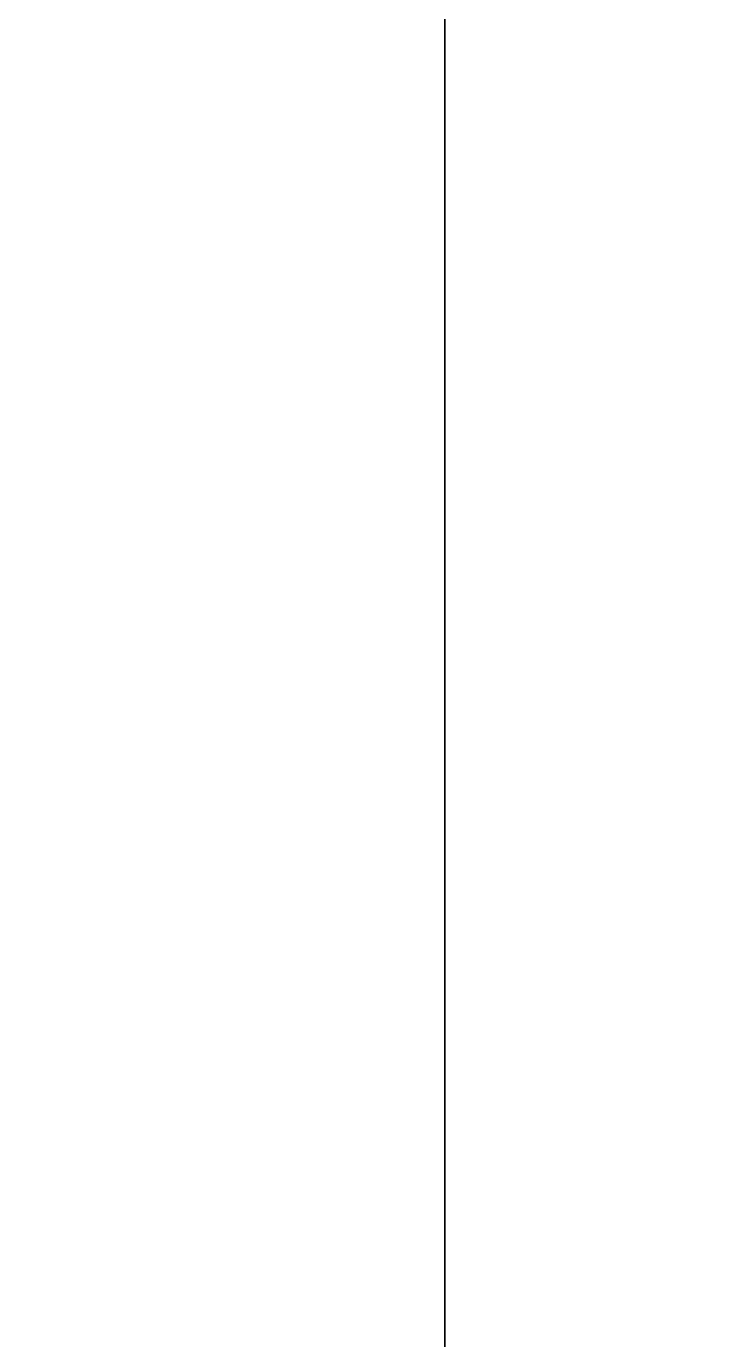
# Model space of a CAD drawing. Header units: millimetres. Extents: x -2 to 845, y -2 to 957.
# Drawn here: x 456.2 to 483.4, y 392 to 443.7 of the extents above; entities that cross this region are included whole.
import ezdxf

# ---------------------------------------------------------------- set-up
doc = ezdxf.new("R2010")
doc.units = ezdxf.units.MM
doc.header["$LTSCALE"] = 25.4

msp = doc.modelspace()

# ---------------------------------------------------------------- linework, layer by layer
for p, q in [((472.742, 370, 110), (472.742, 510, 110)), ((472.742, 370, 150), (472.742, 510, 150)), ((472.742, 370, 110), (472.742, 510, 110)), ((472.742, 370, 150), (472.742, 510, 150))]:
    msp.add_line(p, q)

# ---------------------------------------------------------------- meshes
mesh = msp.add_polyface()
corners = [(0, -2, -2), (545, 50, -2), (0, 957, -2), (670, -2, -2), (590, 50, -2), (670, 50, -2), (670, 0, -2), (670, 955, -2), (845, 957, -2), (545, 905, -2), (590, 905, -2), (670, 905, -2), (845, 955, -2)]
mesh.append_faces([[corners[k] for k in face] for face in [(5, 3, 6), (7, 10, 11), (8, 7, 12)]], dxfattribs={"vtx0": -1})
mesh.append_faces([[corners[k] for k in face] for face in [(0, 1, 2), (1, 3, 4), (4, 3, 5), (2, 7, 8), (9, 2, 1)]], dxfattribs={"vtx0": -1, "vtx1": -1})
mesh.append_faces([[corners[k] for k in face] for face in [(7, 2, 9)]], dxfattribs={"vtx0": -1, "vtx1": -1, "vtx2": -1})
mesh.append_faces([[corners[k] for k in face] for face in [(1, 0, 3), (7, 9, 10)]], dxfattribs={"vtx0": -1, "vtx2": -1})
mesh = msp.add_polyface()
corners = [(590, -2, 25), (130, 35, 25), (130, -2, 25), (505, 50, 25), (545, 50, 25), (505, 905, 25), (590, 50, 25), (100, 920, 25), (100, 905, 25), (130, 920, 25), (130, 955, 25), (590, 955, 25), (545, 905, 25), (590, 905, 25), (100, 50, 25), (100, 35, 25)]
mesh.append_faces([[corners[k] for k in face] for face in [(0, 1, 2), (4, 0, 6), (5, 7, 8), (11, 12, 13), (1, 14, 15)]], dxfattribs={"vtx0": -1})
mesh.append_faces([[corners[k] for k in face] for face in [(3, 4, 5), (7, 5, 9), (9, 5, 10), (10, 5, 11), (12, 5, 4), (14, 1, 3)]], dxfattribs={"vtx0": -1, "vtx1": -1})
mesh.append_faces([[corners[k] for k in face] for face in [(1, 0, 3), (3, 0, 4), (11, 5, 12)]], dxfattribs={"vtx0": -1, "vtx1": -1, "vtx2": -1})
mesh = msp.add_polyface()
corners = [(651, 760, 85), (195, 729, 85), (195, 760, 85), (195, 120, 85), (650, 120, 85), (651, 120, 85)]
mesh.append_faces([[corners[k] for k in face] for face in [(0, 1, 2), (4, 0, 5)]], dxfattribs={"vtx0": -1})
mesh.append_faces([[corners[k] for k in face] for face in [(1, 0, 3), (3, 0, 4)]], dxfattribs={"vtx0": -1, "vtx1": -1})
mesh = msp.add_polyface()
corners = [(612.742, 510, 110), (472.742, 370, 110), (472.742, 510, 110), (612.742, 370, 110)]
mesh.append_faces([[corners[k] for k in face] for face in [(0, 1, 2), (1, 0, 3)]], dxfattribs={"vtx0": -1})
mesh = msp.add_polyface()
corners = [(612.742, 370, 150), (472.742, 510, 150), (472.742, 370, 150), (612.742, 510, 150)]
mesh.append_faces([[corners[k] for k in face] for face in [(0, 1, 2), (1, 0, 3)]], dxfattribs={"vtx0": -1})
mesh = msp.add_polyface()
corners = [(472.742, 510, 150), (472.742, 370, 110), (472.742, 370, 150), (472.742, 510, 110)]
mesh.append_faces([[corners[k] for k in face] for face in [(0, 1, 2), (1, 0, 3)]], dxfattribs={"vtx0": -1})

doc.saveas('drawing.dxf')
